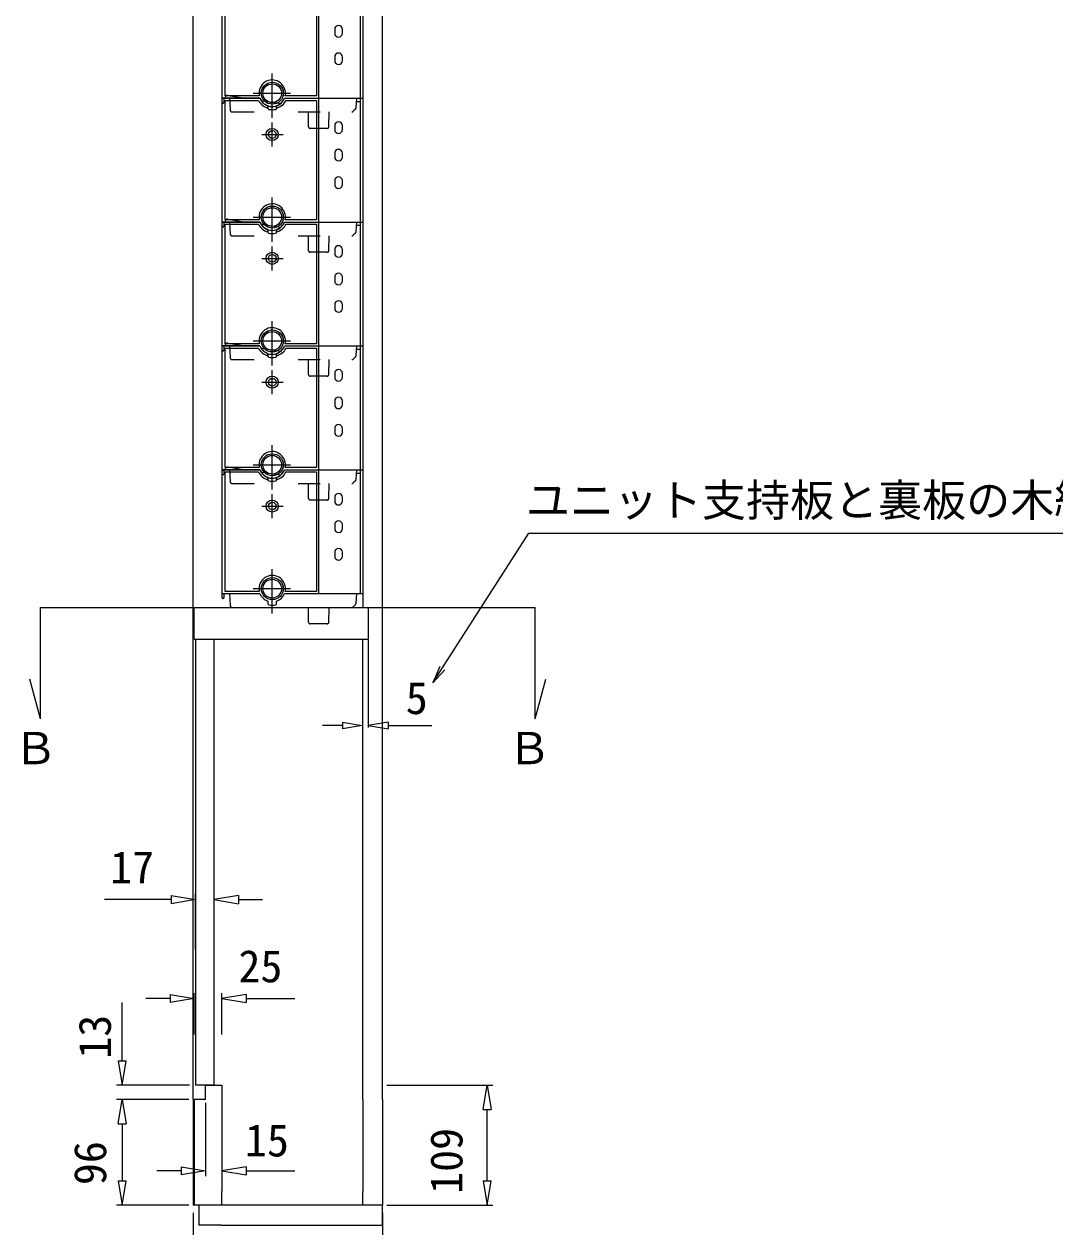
# Model space of a CAD drawing. Units: millimetres, scale not verified. Extents: x -3832 to 3834, y -2728 to 2729.
# Drawn here: x 1246 to 2183, y -1504 to -411 of the extents above; entities that cross this region are included whole.
import ezdxf
from ezdxf.enums import TextEntityAlignment as Align

# ---------------------------------------------------------------- set-up
doc = ezdxf.new("R2010")
doc.units = ezdxf.units.MM
doc.header["$LTSCALE"] = 20
doc.linetypes.add('USER1', pattern=[3, 1, -2])
doc.linetypes.add('USER5', pattern=[24, 12, -5, 2, -5])
for name, color, linetype, lineweight in [('0-3_2-4', 7, 'Continuous', 18), ('0-5_2-7', 5, 'Continuous', 18), ('0-6_2-8', 6, 'Continuous', 18), ('0-8_2-A', 7, 'Continuous', 18), ('0-9_2-B', 7, 'Continuous', 18), ('0-A_2-C', 7, 'USER1', 18)]:
    doc.layers.add(name, color=color, linetype=linetype, lineweight=lineweight)
doc.styles.add('ＭＳ ゴシック', font='')
doc.styles.get('ＭＳ ゴシック').set_extended_font_data('MS Gothic')

msp = doc.modelspace()

# ---------------------------------------------------------------- linework, layer by layer
at = {"layer": '0-3_2-4'}
for p, q in [((1554.1, 447.43), (1554.1, -941.07)), ((1400.1, -961.07), (1400.1, 432.93)), ((1572.1, -1388.07), (1572.1, 432.93)), ((1400.1, -970.07), (1400.1, -941.07)), ((1401.1, -941.07), (1554.1, -941.07)), ((1401.1, -970.07), (1401.1, -941.07)), ((1554.1, -941.07), (1559.1, -941.07)), ((1559.1, -941.07), (1559.1, -970.07)), ((1400.1, -1388.07), (1400.1, -970.07)), ((1401.1, -970.07), (1554.1, -970.07)), ((1402.1, -970.07), (1402.1, -1375.07)), ((1419.1, -1375.07), (1419.1, -970.07)), ((1554.1, -970.07), (1559.1, -970.07)), ((1554.1, -1388.07), (1554.1, -970.07)), ((1419.1, -1375.07), (1402.1, -1375.07)), ((1411.1, -1375.07), (1426.1, -1375.07)), ((1411.1, -1388.07), (1411.1, -1375.07)), ((1426.1, -1375.07), (1426.1, -1388.07)), ((1400.1, -1388.07), (1400.1, -1484.07)), ((1401.1, -1388.07), (1401.1, -1484.07)), ((1411.1, -1388.07), (1401.1, -1388.07)), ((1426.1, -1388.07), (1426.1, -1471.57)), ((1554.1, -1388.07), (1554.1, -1471.57)), ((1572.1, -1388.07), (1572.1, -1484.07)), ((1426.1, -1484.07), (1426.1, -1471.57)), ((1554.1, -1484.07), (1554.1, -1471.57)), ((1572.1, -1484.07), (1400.1, -1484.07)), ((1405.1, -1484.07), (1405.1, -1502.07)), ((1425.6, -1502.07), (1405.1, -1502.07)), ((1425.6, -1502.07), (1554.1, -1502.07))]:
    msp.add_line(p, q, dxfattribs=at)
msp.add_lwpolyline([(1554.1, -1502.07), (1572.1, -1502.07), (1572.1, -1484.07)], dxfattribs=at)
at = {"layer": '0-5_2-7', "color": 7}
for p, q in [((1261.38, -1042.27), (1261.38, -941.07)), ((1261.38, -941.07), (1710.82, -941.07)), ((1710.82, -1042.27), (1710.82, -941.07)), ((1261.38, -1042.27), (1251.74, -1006.26)), ((1710.82, -1042.27), (1720.46, -1006.26))]:
    msp.add_line(p, q, dxfattribs=at)
at = {"layer": '0-5_2-7'}
msp.add_line((1628.67, -997.92), (1617.83, -1009.68), dxfattribs=at)
msp.add_lwpolyline([(1624, -994.91), (1617.83, -1009.68), (1705, -873.79), (2226.6, -873.79)], dxfattribs=at)
at = {"layer": '0-6_2-8', "color": 5}
for p, q in [((1559.1, -970.7), (1559.1, -1050.05)), ((1535.6, -1048.25), (1517.6, -1048.25)), ((1577.1, -1048.25), (1616.9, -1048.25)), ((1402.1, -1251.88), (1402.1, -1201.54)), ((1419.1, -1251.88), (1419.1, -1201.54)), ((1380.1, -1206.54), (1319.45, -1206.54)), ((1441.1, -1206.54), (1463.1, -1206.54)), ((1335.54, -1353.07), (1335.54, -1300.08)), ((1379.1, -1296.4), (1357.1, -1296.4)), ((1401.1, -1329.07), (1401.1, -1291.4)), ((1426.1, -1329.07), (1426.1, -1291.4)), ((1448.1, -1296.4), (1492.43, -1296.4)), ((1396.6, -1375.07), (1330.54, -1375.07)), ((1576.1, -1375.07), (1672.14, -1375.07)), ((1396.1, -1388.07), (1330.54, -1388.07)), ((1411.1, -1391.07), (1411.1, -1457.81)), ((1426.1, -1391.07), (1426.1, -1457.81)), ((1667.14, -1462.07), (1667.14, -1397.07)), ((1335.54, -1410.07), (1335.54, -1462.07)), ((1389.1, -1452.81), (1367.1, -1452.81)), ((1448.1, -1452.81), (1492.43, -1452.81)), ((1396.1, -1484.07), (1330.54, -1484.07)), ((1576.1, -1484.07), (1672.14, -1484.07)), ((1400.1, -1491.07), (1400.1, -1607.26)), ((1572.1, -1491.07), (1572.1, -1607.34))]:
    msp.add_line(p, q, dxfattribs=at)
at = {"layer": '0-6_2-8', "color": 4}
for p, q in [((1535.6, -1045.25), (1553.6, -1048.25)), ((1535.6, -1045.25), (1535.6, -1051.25)), ((1553.6, -1048.25), (1535.6, -1051.25)), ((1577.1, -1045.25), (1559.1, -1048.25)), ((1559.1, -1048.25), (1577.1, -1051.25)), ((1577.1, -1045.25), (1577.1, -1051.25))]:
    msp.add_line(p, q, dxfattribs=at)
at = {"layer": '0-6_2-8'}
for p, q in [((1380.1, -1202.88), (1402.1, -1206.54)), ((1380.1, -1202.88), (1380.1, -1210.21)), ((1402.1, -1206.54), (1380.1, -1210.21)), ((1441.1, -1202.88), (1419.1, -1206.54)), ((1419.1, -1206.54), (1441.1, -1210.21)), ((1441.1, -1202.88), (1441.1, -1210.21)), ((1379.1, -1292.73), (1401.1, -1296.4)), ((1379.1, -1292.73), (1379.1, -1300.06)), ((1401.1, -1296.4), (1379.1, -1300.06)), ((1448.1, -1292.73), (1426.1, -1296.4)), ((1426.1, -1296.4), (1448.1, -1300.06)), ((1448.1, -1292.73), (1448.1, -1300.06)), ((1331.87, -1353.07), (1335.54, -1375.07)), ((1331.87, -1353.07), (1339.21, -1353.07)), ((1335.54, -1375.07), (1339.21, -1353.07)), ((1663.47, -1397.07), (1667.14, -1375.07)), ((1667.14, -1375.07), (1670.81, -1397.07)), ((1331.87, -1410.07), (1335.54, -1388.07)), ((1335.54, -1388.07), (1339.21, -1410.07)), ((1663.47, -1397.07), (1670.81, -1397.07)), ((1331.87, -1410.07), (1339.21, -1410.07)), ((1389.1, -1449.14), (1411.1, -1452.81)), ((1389.1, -1449.14), (1389.1, -1456.47)), ((1411.1, -1452.81), (1389.1, -1456.47)), ((1448.1, -1449.14), (1426.1, -1452.81)), ((1426.1, -1452.81), (1448.1, -1456.47)), ((1448.1, -1449.14), (1448.1, -1456.47)), ((1331.87, -1462.07), (1335.54, -1484.07)), ((1331.87, -1462.07), (1339.21, -1462.07)), ((1335.54, -1484.07), (1339.21, -1462.07)), ((1663.47, -1462.07), (1667.14, -1484.07)), ((1663.47, -1462.07), (1670.81, -1462.07)), ((1667.14, -1484.07), (1670.81, -1462.07))]:
    msp.add_line(p, q, dxfattribs=at)
at = {"layer": '0-8_2-A', "lineweight": 9}
for p, q in [((1426.1, -366.07), (1426.1, -478.57)), ((1512.1, -368.07), (1512.1, -476.57)), ((1514.1, -478.57), (1514.1, -366.07)), ((1552.1, -478.57), (1552.1, -366.07)), ((1554.1, -366.07), (1554.1, -478.57)), ((1528.6, -416.07), (1528.6, -419.57)), ((1535.6, -419.57), (1535.6, -416.07)), ((1528.6, -441.07), (1528.6, -444.57)), ((1535.6, -444.57), (1535.6, -441.07)), ((1426.1, -478.57), (1460.74, -478.57)), ((1459.87, -473.92), (1460.13, -476.57)), ((1482.99, -478.57), (1554.1, -478.57)), ((1512.1, -476.57), (1483.6, -476.57)), ((1467.91, -485.4), (1467.91, -487.75)), ((1475.83, -487.75), (1475.83, -485.4)), ((1460.58, -591.07), (1426.1, -591.07)), ((1426.1, -591.07), (1426.1, -703.57)), ((1428.99, -593.07), (1459.3, -593.07)), ((1467.72, -597.99), (1467.72, -600.1)), ((1476.02, -600.1), (1476.02, -597.99)), ((1483.15, -591.07), (1554.1, -591.07)), ((1484.44, -593.07), (1512.1, -593.07)), ((1512.1, -593.07), (1512.1, -701.57)), ((1514.1, -703.57), (1514.1, -591.07)), ((1548.27, -594.07), (1552.1, -594.07)), ((1552.1, -703.57), (1552.1, -591.07)), ((1554.1, -591.07), (1554.1, -703.57)), ((1528.6, -616.07), (1528.6, -619.57)), ((1535.6, -619.57), (1535.6, -616.07)), ((1528.6, -641.07), (1528.6, -644.57)), ((1535.6, -644.57), (1535.6, -641.07)), ((1528.6, -666.07), (1528.6, -669.57)), ((1535.6, -669.57), (1535.6, -666.07)), ((1459.87, -698.92), (1460.13, -701.57)), ((1426.1, -703.57), (1460.74, -703.57)), ((1482.99, -703.57), (1554.1, -703.57)), ((1512.1, -701.57), (1483.6, -701.57)), ((1467.91, -710.4), (1467.91, -712.75)), ((1475.83, -712.75), (1475.83, -710.4)), ((1426.1, -816.07), (1426.1, -932.12)), ((1460.58, -816.07), (1426.1, -816.07)), ((1428.99, -926.57), (1428.99, -818.07)), ((1428.99, -818.07), (1459.3, -818.07)), ((1429.1, -816.07), (1429.1, -815.56)), ((1431.4, -813.58), (1447.96, -816.07)), ((1461.67, -818.14), (1479.63, -820.84)), ((1483.15, -816.07), (1554.1, -816.07)), ((1484.44, -818.07), (1512.1, -818.07)), ((1512.1, -818.07), (1512.1, -926.57)), ((1514.1, -928.57), (1514.1, -816.07)), ((1548.27, -819.07), (1552.1, -819.07)), ((1552.1, -928.57), (1552.1, -816.07)), ((1554.1, -816.07), (1554.1, -928.57)), ((1467.72, -822.99), (1467.72, -825.1)), ((1476.02, -825.1), (1476.02, -822.99)), ((1528.6, -841.07), (1528.6, -844.57)), ((1535.6, -844.57), (1535.6, -841.07)), ((1528.6, -866.07), (1528.6, -869.57)), ((1535.6, -869.57), (1535.6, -866.07)), ((1528.6, -891.07), (1528.6, -894.57)), ((1535.6, -894.57), (1535.6, -891.07)), ((1426.1, -928.57), (1460.74, -928.57)), ((1428.1, -932.12), (1428.1, -928.57)), ((1460.13, -926.57), (1428.99, -926.57)), ((1433.1, -928.57), (1433.66, -939.37)), ((1459.87, -923.92), (1460.13, -926.57)), ((1482.99, -928.57), (1554.1, -928.57)), ((1512.1, -926.57), (1483.6, -926.57)), ((1548.14, -937.28), (1548.6, -928.57)), ((1427.15, -933.07), (1427.05, -933.07)), ((1467.91, -935.4), (1467.91, -937.75)), ((1475.83, -937.75), (1475.83, -935.4)), ((1547.52, -938.62), (1545.52, -940.52)), ((1435.46, -941.07), (1544.15, -941.07))]:
    msp.add_line(p, q, dxfattribs=at)
at = {"layer": '0-8_2-A', "linetype": 'USER5', "lineweight": 9}
for p, q in [((1471.87, -496.52), (1471.87, -456.25)), ((1454.51, -474.07), (1488.47, -474.07)), ((1471.87, -634.96), (1471.87, -613.27)), ((1462.3, -624.07), (1481.72, -624.07)), ((1471.87, -721.52), (1471.87, -681.25)), ((1454.51, -699.07), (1488.47, -699.07)), ((1471.87, -859.96), (1471.87, -838.27)), ((1462.3, -849.07), (1481.72, -849.07)), ((1471.87, -946.52), (1471.87, -906.25)), ((1454.51, -924.07), (1488.47, -924.07))]:
    msp.add_line(p, q, dxfattribs=at)
at = {"layer": '0-8_2-A', "linetype": 'USER1', "lineweight": 9}
for p, q in [((1426.1, -478.57), (1426.1, -482.12)), ((1428.1, -482.12), (1428.1, -478.57)), ((1427.15, -483.07), (1427.05, -483.07)), ((1431.4, -588.58), (1447.96, -591.07)), ((1429.1, -591.07), (1429.1, -590.56)), ((1461.67, -593.14), (1479.63, -595.84)), ((1426.1, -703.57), (1426.1, -707.12)), ((1427.15, -708.07), (1427.05, -708.07)), ((1428.1, -707.12), (1428.1, -703.57))]:
    msp.add_line(p, q, dxfattribs=at)
at = {"layer": '0-8_2-A', "lineweight": 9}
for points in [[(1460.13, -476.57), (1428.99, -476.57), (1428.99, -368.07)], [(1460.13, -701.57), (1428.99, -701.57), (1428.99, -593.07)]]:
    msp.add_lwpolyline(points, dxfattribs=at)
for centre, radius in [((1471.87, -474.07), 10), ((1471.87, -474.07), 8.5), ((1471.87, -624.07), 5.5), ((1471.87, -624.07), 3.5), ((1471.87, -699.07), 10), ((1471.87, -699.07), 8.5), ((1471.87, -849.07), 5.5), ((1471.87, -849.07), 3.5), ((1471.87, -924.07), 10), ((1471.87, -924.07), 8.5)]:
    msp.add_circle(centre, radius, dxfattribs=at)
for centre, radius, start, end in [((1532.1, -416.07), 3.5, 0, 180), ((1532.1, -419.57), 3.5, 180, 0), ((1532.1, -441.07), 3.5, 0, 180), ((1532.1, -444.57), 3.5, 180, 0), ((1471.87, -474.07), 12, 347.975, 179.291), ((1471.87, -474.07), 12, 202.024, 250.736), ((1471.87, -474.07), 12, 289.264, 337.976), ((1468.91, -487.75), 1, 180, 257.798), ((1471.87, -474.07), 15, 257.798, 282.202), ((1474.83, -487.75), 1, 282.202, 0), ((1471.87, -586.57), 14.15, 207.346, 252.945), ((1471.87, -586.57), 12.15, 201.738, 338.262), ((1471.87, -586.57), 14.15, 287.055, 332.654), ((1532.1, -616.07), 3.5, 0, 180), ((1532.1, -619.57), 3.5, 180, 0), ((1532.1, -641.07), 3.5, 0, 180), ((1532.1, -644.57), 3.5, 180, 0), ((1532.1, -666.07), 3.5, 0, 180), ((1532.1, -669.57), 3.5, 180, 0), ((1471.87, -699.07), 12, 347.975, 179.291), ((1471.87, -699.07), 12, 202.024, 250.736), ((1471.87, -699.07), 12, 289.264, 337.976), ((1468.91, -712.75), 1, 180, 257.798), ((1471.87, -699.07), 15, 257.798, 282.202), ((1474.83, -712.75), 1, 282.202, 0), ((1431.1, -815.56), 2, 81.44, 180), ((1471.87, -811.57), 14.15, 207.346, 252.945), ((1471.87, -811.57), 12.15, 201.738, 338.262), ((1471.87, -811.57), 14.15, 287.055, 332.654), ((1532.1, -841.07), 3.5, 0, 180), ((1532.1, -844.57), 3.5, 180, 0), ((1532.1, -866.07), 3.5, 0, 180), ((1532.1, -869.57), 3.5, 180, 0), ((1532.1, -891.07), 3.5, 0, 180), ((1532.1, -894.57), 3.5, 180, 0), ((1471.87, -924.07), 12, 347.975, 179.291), ((1471.87, -924.07), 12, 202.024, 250.736), ((1471.87, -924.07), 12, 289.264, 337.976), ((1427.05, -932.12), 0.95, 180, 270), ((1427.15, -932.12), 0.95, 270, 0), ((1435.46, -939.27), 1.8, 183.002, 270), ((1468.91, -937.75), 1, 180, 257.798), ((1471.87, -924.07), 15, 257.798, 282.202), ((1474.83, -937.75), 1, 282.202, 0), ((1546.15, -937.17), 2, 313.5, 357), ((1544.15, -939.07), 2, 270, 313.5)]:
    msp.add_arc(centre, radius, start, end, dxfattribs=at)
at = {"layer": '0-8_2-A', "linetype": 'USER1', "lineweight": 9}
for centre, radius, start, end in [((1427.05, -482.12), 0.95, 180, 270), ((1427.15, -482.12), 0.95, 270, 0), ((1431.1, -590.56), 2, 81.44, 180), ((1427.05, -707.12), 0.95, 180, 270), ((1427.15, -707.12), 0.95, 270, 0)]:
    msp.add_arc(centre, radius, start, end, dxfattribs=at)
at = {"layer": '0-9_2-B', "lineweight": 9}
for p, q in [((1460.58, -478.57), (1426.1, -478.57)), ((1426.1, -478.57), (1426.1, -591.07)), ((1428.99, -480.57), (1459.3, -480.57)), ((1483.15, -478.57), (1554.1, -478.57)), ((1484.44, -480.57), (1512.1, -480.57)), ((1512.1, -480.57), (1512.1, -589.07)), ((1514.1, -591.07), (1514.1, -478.57)), ((1552.1, -591.07), (1552.1, -478.57)), ((1554.1, -478.57), (1554.1, -591.07)), ((1467.72, -485.49), (1467.72, -487.6)), ((1476.02, -487.6), (1476.02, -485.49)), ((1548.27, -481.57), (1552.1, -481.57)), ((1528.6, -503.57), (1528.6, -507.07)), ((1535.6, -507.07), (1535.6, -503.57)), ((1528.6, -528.57), (1528.6, -532.07)), ((1535.6, -532.07), (1535.6, -528.57)), ((1528.6, -553.57), (1528.6, -557.07)), ((1535.6, -557.07), (1535.6, -553.57)), ((1459.87, -586.42), (1460.13, -589.07)), ((1512.1, -589.07), (1483.6, -589.07)), ((1426.1, -591.07), (1460.74, -591.07)), ((1467.91, -597.9), (1467.91, -600.25)), ((1475.83, -600.25), (1475.83, -597.9)), ((1482.99, -591.07), (1554.1, -591.07)), ((1460.58, -703.57), (1426.1, -703.57)), ((1426.1, -703.57), (1426.1, -816.07)), ((1428.99, -705.57), (1459.3, -705.57)), ((1483.15, -703.57), (1554.1, -703.57)), ((1484.44, -705.57), (1512.1, -705.57)), ((1512.1, -705.57), (1512.1, -814.07)), ((1514.1, -816.07), (1514.1, -703.57)), ((1548.27, -706.57), (1552.1, -706.57)), ((1552.1, -816.07), (1552.1, -703.57)), ((1554.1, -703.57), (1554.1, -816.07)), ((1467.72, -710.49), (1467.72, -712.6)), ((1476.02, -712.6), (1476.02, -710.49)), ((1528.6, -728.57), (1528.6, -732.07)), ((1535.6, -732.07), (1535.6, -728.57)), ((1528.6, -753.57), (1528.6, -757.07)), ((1535.6, -757.07), (1535.6, -753.57)), ((1528.6, -778.57), (1528.6, -782.07)), ((1535.6, -782.07), (1535.6, -778.57)), ((1426.1, -816.07), (1460.74, -816.07)), ((1459.87, -811.42), (1460.13, -814.07)), ((1482.99, -816.07), (1554.1, -816.07)), ((1512.1, -814.07), (1483.6, -814.07)), ((1467.91, -822.9), (1467.91, -825.25)), ((1475.83, -825.25), (1475.83, -822.9))]:
    msp.add_line(p, q, dxfattribs=at)
at = {"layer": '0-9_2-B', "linetype": 'USER1', "lineweight": 9}
for p, q in [((1429.1, -478.57), (1429.1, -478.06)), ((1431.4, -476.08), (1447.96, -478.57)), ((1461.67, -480.64), (1479.63, -483.34)), ((1426.1, -591.07), (1426.1, -594.62)), ((1427.15, -595.57), (1427.05, -595.57)), ((1428.1, -594.62), (1428.1, -591.07)), ((1429.1, -703.57), (1429.1, -703.06)), ((1431.4, -701.08), (1447.96, -703.57)), ((1461.67, -705.64), (1479.63, -708.34)), ((1426.1, -816.07), (1426.1, -819.62)), ((1428.1, -819.62), (1428.1, -816.07)), ((1427.15, -820.57), (1427.05, -820.57))]:
    msp.add_line(p, q, dxfattribs=at)
at = {"layer": '0-9_2-B', "linetype": 'USER5', "lineweight": 9}
for p, q in [((1471.87, -522.46), (1471.87, -500.77)), ((1462.3, -511.57), (1481.72, -511.57)), ((1471.87, -609.02), (1471.87, -568.75)), ((1454.51, -586.57), (1488.47, -586.57)), ((1471.87, -747.46), (1471.87, -725.77)), ((1462.3, -736.57), (1481.72, -736.57)), ((1471.87, -834.02), (1471.87, -793.75)), ((1454.51, -811.57), (1488.47, -811.57))]:
    msp.add_line(p, q, dxfattribs=at)
at = {"layer": '0-9_2-B', "lineweight": 9}
for points in [[(1460.13, -589.07), (1428.99, -589.07), (1428.99, -480.57)], [(1460.13, -814.07), (1428.99, -814.07), (1428.99, -705.57)]]:
    msp.add_lwpolyline(points, dxfattribs=at)
for centre, radius in [((1471.87, -511.57), 5.5), ((1471.87, -511.57), 3.5), ((1471.87, -586.57), 10), ((1471.87, -586.57), 8.5), ((1471.87, -736.57), 5.5), ((1471.87, -736.57), 3.5), ((1471.87, -811.57), 10), ((1471.87, -811.57), 8.5)]:
    msp.add_circle(centre, radius, dxfattribs=at)
at = {"layer": '0-9_2-B', "linetype": 'USER1', "lineweight": 9}
for centre, radius, start, end in [((1431.1, -478.06), 2, 81.44, 180), ((1427.05, -594.62), 0.95, 180, 270), ((1427.15, -594.62), 0.95, 270, 0), ((1431.1, -703.06), 2, 81.44, 180), ((1427.05, -819.62), 0.95, 180, 270), ((1427.15, -819.62), 0.95, 270, 0)]:
    msp.add_arc(centre, radius, start, end, dxfattribs=at)
at = {"layer": '0-9_2-B', "lineweight": 9}
for centre, radius, start, end in [((1471.87, -474.07), 14.15, 207.346, 252.945), ((1471.87, -474.07), 12.15, 201.738, 338.262), ((1471.87, -474.07), 14.15, 287.055, 332.654), ((1532.1, -503.57), 3.5, 0, 180), ((1532.1, -507.07), 3.5, 180, 0), ((1532.1, -528.57), 3.5, 0, 180), ((1532.1, -532.07), 3.5, 180, 0), ((1532.1, -553.57), 3.5, 0, 180), ((1532.1, -557.07), 3.5, 180, 0), ((1471.87, -586.57), 12, 347.975, 179.291), ((1471.87, -586.57), 12, 202.024, 250.736), ((1468.91, -600.25), 1, 180, 257.798), ((1474.83, -600.25), 1, 282.202, 0), ((1471.87, -586.57), 12, 289.264, 337.976), ((1471.87, -586.57), 15, 257.798, 282.202), ((1471.87, -699.07), 14.15, 207.346, 252.945), ((1471.87, -699.07), 12.15, 201.738, 338.262), ((1471.87, -699.07), 14.15, 287.055, 332.654), ((1532.1, -728.57), 3.5, 0, 180), ((1532.1, -732.07), 3.5, 180, 0), ((1532.1, -753.57), 3.5, 0, 180), ((1532.1, -757.07), 3.5, 180, 0), ((1532.1, -778.57), 3.5, 0, 180), ((1532.1, -782.07), 3.5, 180, 0), ((1471.87, -811.57), 12, 347.975, 179.291), ((1471.87, -811.57), 12, 202.024, 250.736), ((1471.87, -811.57), 12, 289.264, 337.976), ((1468.91, -825.25), 1, 180, 257.798), ((1471.87, -811.57), 15, 257.798, 282.202), ((1474.83, -825.25), 1, 282.202, 0)]:
    msp.add_arc(centre, radius, start, end, dxfattribs=at)
at = {"layer": '0-A_2-C', "lineweight": 9}
for p, q in [((1433.1, -478.57), (1433.66, -489.37)), ((1548.14, -487.28), (1548.6, -478.57)), ((1435.46, -491.07), (1544.15, -491.07)), ((1504.92, -504.6), (1504.69, -491.07)), ((1523.27, -504.6), (1523.51, -491.07)), ((1547.52, -488.62), (1545.52, -490.52)), ((1521.78, -506.07), (1506.42, -506.07)), ((1433.1, -591.07), (1433.66, -601.87)), ((1548.14, -599.78), (1548.6, -591.07)), ((1435.46, -603.57), (1544.15, -603.57)), ((1504.92, -617.1), (1504.69, -603.57)), ((1523.27, -617.1), (1523.51, -603.57)), ((1547.52, -601.12), (1545.52, -603.02)), ((1521.78, -618.57), (1506.42, -618.57)), ((1433.1, -703.57), (1433.66, -714.37)), ((1548.14, -712.28), (1548.6, -703.57)), ((1435.46, -716.07), (1544.15, -716.07)), ((1504.92, -729.6), (1504.69, -716.07)), ((1523.27, -729.6), (1523.51, -716.07)), ((1547.52, -713.62), (1545.52, -715.52)), ((1521.78, -731.07), (1506.42, -731.07)), ((1433.1, -816.07), (1433.66, -826.87)), ((1548.14, -824.78), (1548.6, -816.07)), ((1435.46, -828.57), (1544.15, -828.57)), ((1504.92, -842.1), (1504.69, -828.57)), ((1523.27, -842.1), (1523.51, -828.57)), ((1547.52, -826.12), (1545.52, -828.02)), ((1521.78, -843.57), (1506.42, -843.57)), ((1548.14, -937.28), (1548.6, -928.57)), ((1547.52, -938.62), (1545.52, -940.52)), ((1435.46, -941.07), (1544.15, -941.07)), ((1504.92, -954.6), (1504.69, -941.07)), ((1523.27, -954.6), (1523.51, -941.07)), ((1521.78, -956.07), (1506.42, -956.07))]:
    msp.add_line(p, q, dxfattribs=at)
for centre, radius, start, end in [((1435.46, -489.27), 1.8, 183.002, 270), ((1544.15, -489.07), 2, 270, 313.5), ((1546.15, -487.17), 2, 313.5, 357), ((1506.42, -504.57), 1.5, 181, 270), ((1521.78, -504.57), 1.5, 270, 359), ((1546.15, -599.67), 2, 313.5, 357), ((1435.46, -601.77), 1.8, 183.002, 270), ((1544.15, -601.57), 2, 270, 313.5), ((1506.42, -617.07), 1.5, 181, 270), ((1521.78, -617.07), 1.5, 270, 359), ((1435.46, -714.27), 1.8, 183.002, 270), ((1544.15, -714.07), 2, 270, 313.5), ((1546.15, -712.17), 2, 313.5, 357), ((1506.42, -729.57), 1.5, 181, 270), ((1521.78, -729.57), 1.5, 270, 359), ((1435.46, -826.77), 1.8, 183.002, 270), ((1544.15, -826.57), 2, 270, 313.5), ((1546.15, -824.67), 2, 313.5, 357), ((1506.42, -842.07), 1.5, 181, 270), ((1521.78, -842.07), 1.5, 270, 359), ((1435.46, -939.27), 1.8, 183.002, 270), ((1546.15, -937.17), 2, 313.5, 357), ((1544.15, -939.07), 2, 270, 313.5), ((1506.42, -954.57), 1.5, 181, 270), ((1521.78, -954.57), 1.5, 270, 359)]:
    msp.add_arc(centre, radius, start, end, dxfattribs=at)

# ---------------------------------------------------------------- texts
at = {"layer": '0-5_2-7', "color": 7, "style": 'ＭＳ ゴシック'}
for s, p in [('ユニット支持板と裏板の木組', (1702.26, -867.23)), ('Ｂ', (1236.8, -1092.34)), ('Ｂ', (1685.4, -1092.34))]:
    msp.add_text(s, height=29.33, dxfattribs=at).set_placement(p, align=Align.BOTTOM_LEFT)
at = {"layer": '0-6_2-8', "color": 7, "style": 'ＭＳ ゴシック'}
for s, p in [('5', (1593.18, -1046.8)), ('17', (1324.62, -1200.64)), ('25', (1441.18, -1290.4)), ('15', (1447.11, -1448.61))]:
    msp.add_text(s, height=29.33, dxfattribs=at).set_placement(p, align=Align.BOTTOM_LEFT)
for s, p in [('13', (1334.1, -1351)), ('109', (1653.52, -1473.75)), ('96', (1329.81, -1465.83))]:
    msp.add_text(s, height=29.33, rotation=90, dxfattribs=at).set_placement(p, align=Align.BOTTOM_LEFT)

doc.saveas('drawing.dxf')
